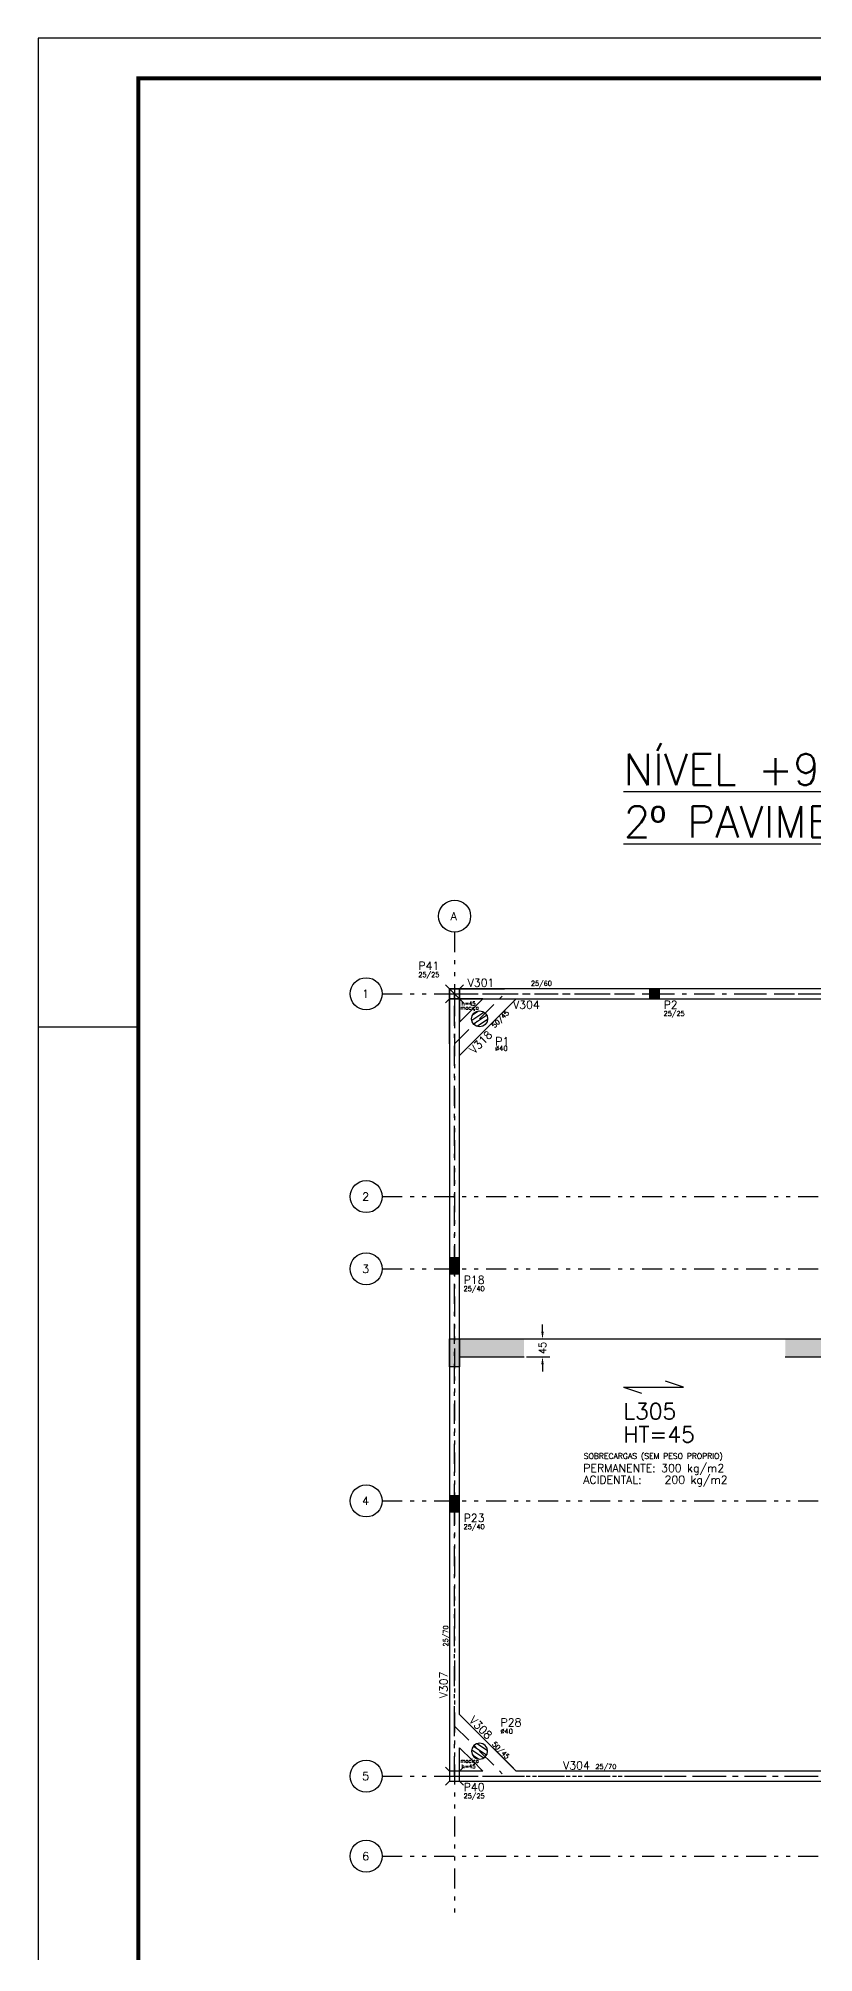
# Model space of a CAD drawing. Extents: x 264 to 383, y 0 to 84.
# Drawn here: x 264.26 to 283.65, y 36.41 to 84.25 of the extents above; entities that cross this region are included whole.
import ezdxf

# ---------------------------------------------------------------- set-up
doc = ezdxf.new("R2010")
doc.units = 0
doc.header["$MEASUREMENT"] = 0
doc.linetypes.add('ESTILO_TQS_0003', pattern=[0.91, 0.5, -0.2, 0.01, -0.2])
doc.linetypes.add('ESTILO_TQS_0004', pattern=[1.12, 0.5, -0.2, 0.01, -0.2, 0.01, -0.2])
doc.layers.get('0').update_dxf_attribs({"linetype": 'CONTINUOUS'})
doc.layers.get('Defpoints').update_dxf_attribs({"linetype": 'CONTINUOUS'})
for name, color, linetype in [('1', 1, 'CONTINUOUS'), ('2', 2, 'CONTINUOUS'), ('3', 3, 'CONTINUOUS'), ('4', 4, 'CONTINUOUS'), ('6', 6, 'CONTINUOUS'), ('7', 7, 'CONTINUOUS'), ('ARQ-FOLHA', 7, 'CONTINUOUS')]:
    doc.layers.add(name, color=color, linetype=linetype)
doc.styles.get("Standard").update_dxf_attribs({"font": 'ROMANS.SHX'})
doc.dimstyles.get("Standard").update_dxf_attribs({"dimtxt": 0.18, "dimasz": 0.18, "dimexe": 0.18, "dimexo": 0.0625, "dimgap": 0.09, "dimtad": 0, "dimdec": 4, "dimzin": 0, "dimdsep": 46, "dimtxsty": 'Standard', "dimcen": 0.09, "dimadec": 0, "dimazin": 0, "dimtfac": 1, "dimtdec": 4, "dimtofl": 0, "dimtmove": 0, "dimatfit": 3, "dimfxl": 1, "dimtolj": 1, "dimtzin": 0, "dimarcsym": 0})

# ---------------------------------------------------------------- blocks, each defined once
blk = doc.blocks.new('fla0')
at = {"layer": 'ARQ-FOLHA'}
for p, q in [((5101.19, 1431.998), (4982.29, 1431.998)), ((4982.29, 1431.998), (4982.29, 1347.898)), ((4982.29, 1407.298), (4984.79, 1407.298))]:
    blk.add_line(p, q, dxfattribs=at)
at = {"layer": 'ARQ-FOLHA', "const_width": 0.1}
blk.add_lwpolyline([(5100.19, 1430.998), (4984.79, 1430.998), (4984.79, 1348.898), (5100.19, 1348.898), (5100.19, 1430.998)], dxfattribs=at)
blk = doc.blocks.new('*D1149')
at = {"layer": '1', "color": 0, "linetype": 'Continuous', "lineweight": -2, "transparency": 16777216}
for p, q in [((276.608, 51.748), (277.048, 51.748)), ((276.868, 51.928), (276.868, 52.108)), ((276.47, 51.298), (277.048, 51.298)), ((276.868, 51.118), (276.868, 50.938))]:
    blk.add_line(p, q, dxfattribs=at)
at = {"layer": '1', "color": 0, "linetype": 'Continuous', "transparency": 16777216}
for points in [[(276.838, 51.928), (276.898, 51.928), (276.868, 51.748)], [(276.838, 51.118), (276.898, 51.118), (276.868, 51.298)]]:
    blk.add_solid(points, dxfattribs=at)
at = {"layer": 'Defpoints', "color": 0, "linetype": 'Continuous', "transparency": 16777216}
for p in [(276.545, 51.748), (276.408, 51.298), (276.868, 51.298)]:
    blk.add_point(p, dxfattribs=at)
at = {"layer": '1', "color": 0, "linetype": 'Continuous', "transparency": 16777216, "insert": (276.868, 51.523), "char_height": 0.18, "attachment_point": 5, "rotation": 90}
blk.add_mtext('\\A1;45', dxfattribs=at)

msp = doc.modelspace()

# ---------------------------------------------------------------- hatches: boundary and pattern name
at = {"layer": '3', "linetype": 'Continuous'}
h = msp.add_hatch(color=8, dxfattribs=at)
h.dxf.hatch_style = 1
h.paths.add_polyline_path([(276.40777, 51.74796), (274.79637, 51.74796), (274.79637, 51.29796), (276.40777, 51.29796)])
h.paths.add_polyline_path([(274.67137, 51.74796), (274.54637, 51.74796), (274.54637, 51.04796), (274.67137, 51.04796)])
h.paths.add_polyline_path([(274.79637, 51.74796), (274.67137, 51.74796), (274.67137, 51.04796), (274.79637, 51.04796)])
h.paths.add_polyline_path([(284.54637, 51.74796), (282.93498, 51.74796), (282.93498, 51.29796), (284.54637, 51.29796)])
h.paths.add_polyline_path([(286.46765, 51.74796), (284.79637, 51.74796), (284.79637, 51.19796), (286.46765, 51.19796)])
h.paths.add_polyline_path([(294.54637, 51.74796), (292.8751, 51.74796), (292.8751, 51.19796), (294.54637, 51.19796)])
h.paths.add_polyline_path([(296.46765, 51.74796), (294.79637, 51.74796), (294.79637, 51.19796), (296.46765, 51.19796)])
h.paths.add_polyline_path([(294.67137, 51.74796), (294.54637, 51.74796), (294.54637, 51.19796), (294.54637, 50.94796), (294.67137, 50.94796)])
h.paths.add_polyline_path([(294.79637, 51.74796), (294.67137, 51.74796), (294.67137, 50.94796), (294.79637, 50.94796)])
h.paths.add_polyline_path([(304.54637, 51.74796), (302.8751, 51.74796), (302.8751, 51.19796), (304.54637, 51.19796)])
h.paths.add_polyline_path([(306.53014, 51.74796), (304.79637, 51.74796), (304.79637, 51.29796), (306.53014, 51.29796)])
h.paths.add_polyline_path([(304.67137, 51.74796), (304.54637, 51.74796), (304.54637, 50.94796), (304.67137, 50.94796)])
h.paths.add_polyline_path([(304.79637, 51.74796), (304.67137, 51.74796), (304.67137, 50.94796), (304.79637, 50.94796)])
h.paths.add_polyline_path([(314.54637, 51.74796), (312.93936, 51.74796), (312.93936, 51.29796), (314.54637, 51.29796)])
h.paths.add_polyline_path([(314.67137, 51.74796), (314.54637, 51.74796), (314.54637, 51.29796), (314.67137, 51.29796)])
h.paths.add_polyline_path([(314.79637, 51.74796), (314.67137, 51.74796), (314.67137, 51.29796), (314.79637, 51.29796)])
h.paths.add_polyline_path([(314.67137, 51.29796), (314.54637, 51.29796), (314.54637, 51.04796), (314.67137, 51.04796)])
h.paths.add_polyline_path([(314.79637, 51.29796), (314.67137, 51.29796), (314.67137, 51.04796), (314.79637, 51.04796)])

# ---------------------------------------------------------------- linework, layer by layer
at = {"linetype": 'Continuous'}
msp.add_line((274.79637, 60.24994), (274.54637, 60.49994), dxfattribs=at)
at = {"layer": '1', "linetype": 'Continuous'}
for p, q in [((274.54637, 60.49994), (274.44637, 60.59994)), ((274.79637, 60.49994), (274.89637, 60.59994)), ((274.54637, 60.24994), (274.44637, 60.14994)), ((274.79637, 60.24994), (274.89637, 60.14994)), ((275.10323, 59.71544), (275.40215, 59.91517)), ((275.1295, 59.85326), (275.26477, 59.94365)), ((275.14515, 59.62318), (275.47135, 59.84114)), ((275.23407, 59.56233), (275.49354, 59.7357)), ((274.54637, 51.74796), (314.79637, 51.74796)), ((274.79637, 51.29796), (276.40777, 51.29796)), ((282.93498, 51.29796), (284.54637, 51.29796)), ((275.23407, 41.63754), (275.49354, 41.46417)), ((275.10323, 41.48443), (275.40215, 41.2847)), ((275.1295, 41.34661), (275.26477, 41.25622)), ((275.14515, 41.57669), (275.47135, 41.35873)), ((274.54637, 40.94994), (274.44637, 41.04994)), ((274.54637, 40.69994), (274.44637, 40.59994)), ((274.79637, 40.94994), (274.89637, 41.04994)), ((274.79637, 40.69994), (274.89637, 40.59994))]:
    msp.add_line(p, q, dxfattribs=at)
msp.add_lwpolyline([(274.54637, 51.74796), (274.79637, 51.74796), (274.79637, 51.04796), (274.54637, 51.04796)], close=True, dxfattribs=at)
for points in [[(274.54637, 60.24994), (274.54637, 60.49994), (274.54637, 60.24994)], [(279.54637, 60.24994), (279.79637, 60.24994), (279.79637, 60.49994)], [(279.54637, 60.24994), (279.79637, 60.49994), (279.54637, 60.49994)], [(279.54637, 60.24994), (279.54637, 60.49994), (279.54637, 60.24994)], [(274.54637, 53.37494), (274.79637, 53.37494), (274.79637, 53.77494)], [(274.54637, 53.37494), (274.79637, 53.77494), (274.54637, 53.77494)], [(274.54637, 53.37494), (274.54637, 53.77494), (274.54637, 53.37494)], [(274.54637, 47.42494), (274.79637, 47.42494), (274.79637, 47.82494)], [(274.54637, 47.42494), (274.79637, 47.82494), (274.54637, 47.82494)], [(274.54637, 47.42494), (274.54637, 47.82494), (274.54637, 47.42494)]]:
    msp.add_solid(points, dxfattribs=at)
at = {"layer": '2', "linetype": 'ESTILO_TQS_0003'}
for p, q in [((274.67137, 60.37494), (279.67137, 60.37494)), ((274.67137, 53.57494), (274.67137, 60.37494)), ((274.67137, 60.37494), (274.67137, 59.12494)), ((274.67137, 60.37494), (275.92137, 60.37494)), ((275.29637, 59.74994), (275.92137, 60.37494)), ((279.67137, 60.37494), (284.67137, 60.37494)), ((274.67137, 59.12494), (275.29637, 59.74994)), ((274.67137, 47.62494), (274.67137, 53.57494)), ((274.67137, 42.07494), (274.67137, 47.62494)), ((274.67137, 40.82494), (274.67137, 42.07494)), ((274.67137, 42.07494), (275.29637, 41.44994)), ((275.29637, 41.44994), (275.92137, 40.82494)), ((274.67137, 40.82494), (275.92137, 40.82494)), ((275.92137, 40.82494), (284.67137, 40.82494))]:
    msp.add_line(p, q, dxfattribs=at)
at = {"layer": '2', "linetype": 'Continuous'}
for p, q in [((274.67137, 60.37494), (274.67137, 60.37494)), ((274.67137, 60.37494), (274.67137, 60.37494)), ((279.67137, 60.37494), (279.67137, 60.37494)), ((275.29637, 59.74994), (275.29637, 59.74994)), ((274.67137, 53.57494), (274.67137, 53.57494)), ((274.67137, 47.62494), (274.67137, 47.62494)), ((275.29637, 41.44994), (275.29637, 41.44994)), ((274.67137, 40.82494), (274.67137, 40.82494))]:
    msp.add_line(p, q, dxfattribs=at)
at = {"layer": '3', "linetype": 'Continuous'}
for p, q in [((275.37918, 60.24994), (274.79637, 60.24994)), ((276.21356, 60.24994), (274.79637, 58.83274)), ((274.79637, 60.24994), (274.79637, 59.66713)), ((274.79637, 59.66713), (275.11453, 59.98529)), ((275.11453, 59.98529), (275.37918, 60.24994)), ((276.14285, 60.17922), (275.6269, 59.66327)), ((274.79637, 42.36713), (274.79637, 47.42494)), ((276.21356, 40.94994), (274.79637, 42.36713)), ((274.79637, 40.94994), (274.79637, 41.53274)), ((274.79637, 41.53274), (275.11453, 41.21458)), ((275.11453, 41.21458), (275.37918, 40.94994)), ((276.14285, 41.02065), (275.6269, 41.5366)), ((275.37918, 40.94994), (274.79637, 40.94994)), ((284.29637, 40.94994), (276.21356, 40.94994))]:
    msp.add_line(p, q, dxfattribs=at)
at = {"layer": '3', "color": 6, "linetype": 'Continuous'}
for p, q in [((278.89156, 50.54078), (280.39156, 50.54078)), ((278.89156, 50.54078), (279.34156, 50.39078)), ((280.39156, 50.54078), (279.94156, 50.69078))]:
    msp.add_line(p, q, dxfattribs=at)
at = {"layer": '3', "linetype": 'Continuous'}
for points in [[(279.54637, 60.49994), (274.79637, 60.49994)], [(274.79637, 60.49994), (275.92137, 60.49994)], [(284.57637, 60.49994), (279.79637, 60.49994)], [(274.54637, 60.24994), (274.54637, 53.77494)], [(274.54637, 59.12494), (274.54637, 60.24994)], [(274.79637, 60.24994), (279.54637, 60.24994)], [(274.79637, 53.77494), (274.79637, 60.24994)], [(279.79637, 60.24994), (284.54637, 60.24994)], [(274.54637, 53.37494), (274.54637, 47.82494)], [(274.79637, 47.82494), (274.79637, 53.37494)], [(274.54637, 47.42494), (274.54637, 42.07494)], [(274.54637, 42.07494), (274.54637, 40.94994)], [(274.79637, 40.69994), (275.92137, 40.69994)], [(275.92137, 40.69994), (284.29637, 40.69994)]]:
    msp.add_lwpolyline(points, dxfattribs=at)
at = {"layer": '4', "linetype": 'ESTILO_TQS_0004'}
for p, q in [((274.67137, 61.91309), (274.67137, 37.25329)), ((272.86066, 60.37494), (317.51216, 60.37494)), ((272.86066, 55.30494), (317.51216, 55.30494)), ((272.86066, 53.49994), (317.51216, 53.49994)), ((272.86066, 47.69994), (317.51216, 47.69994)), ((272.86066, 40.82494), (317.51216, 40.82494)), ((272.86066, 38.82494), (317.51216, 38.82494))]:
    msp.add_line(p, q, dxfattribs=at)
at = {"layer": '4', "linetype": 'Continuous'}
for centre in [(274.67137, 62.31309), (272.46066, 60.37494), (272.46066, 55.30494), (272.46066, 53.49994), (272.46066, 47.69994), (272.46066, 40.82494), (272.46066, 38.82494)]:
    msp.add_circle(centre, 0.4, dxfattribs=at)
at = {"layer": '6', "linetype": 'Continuous'}
for points in [[(274.54637, 60.24994), (274.79637, 60.24994), (274.79637, 60.49994), (274.54637, 60.49994), (274.54637, 60.24994)], [(274.54637, 60.49994), (274.79637, 60.49994), (274.79637, 60.24994), (274.54637, 60.24994), (274.54637, 60.49994)], [(279.54637, 60.24994), (279.79637, 60.24994), (279.79637, 60.49994), (279.54637, 60.49994), (279.54637, 60.24994)], [(275.49637, 59.74994), (275.48115, 59.6734), (275.43779, 59.60851), (275.37291, 59.56516), (275.29637, 59.54994), (275.21983, 59.56516), (275.15495, 59.60851), (275.1116, 59.6734), (275.09637, 59.74994), (275.1116, 59.82647), (275.15495, 59.89136), (275.21983, 59.93471), (275.29637, 59.94994), (275.37291, 59.93471), (275.43779, 59.89136), (275.48115, 59.82647), (275.49637, 59.74994)], [(274.54637, 53.37494), (274.79637, 53.37494), (274.79637, 53.77494), (274.54637, 53.77494), (274.54637, 53.37494)], [(274.54637, 47.42494), (274.79637, 47.42494), (274.79637, 47.82494), (274.54637, 47.82494), (274.54637, 47.42494)], [(275.49637, 41.44994), (275.48115, 41.52647), (275.43779, 41.59136), (275.37291, 41.63471), (275.29637, 41.64994), (275.21983, 41.63471), (275.15495, 41.59136), (275.1116, 41.52647), (275.09637, 41.44994), (275.1116, 41.3734), (275.15495, 41.30851), (275.21983, 41.26516), (275.29637, 41.24994), (275.37291, 41.26516), (275.43779, 41.30851), (275.48115, 41.3734), (275.49637, 41.44994)], [(274.54637, 40.69994), (274.79637, 40.69994), (274.79637, 40.94994), (274.54637, 40.94994), (274.54637, 40.69994)]]:
    msp.add_lwpolyline(points, dxfattribs=at)

# ---------------------------------------------------------------- block references
msp.add_blockref('fla0', (-4718.02736, -1347.74859))

# ---------------------------------------------------------------- texts
at = {"layer": '3', "color": 6, "linetype": 'Continuous'}
for s, p in [('L305', (278.89156, 49.74078)), ('HT=45', (278.89156, 49.16369))]:
    msp.add_text(s, height=0.4, dxfattribs=at).set_placement(p)
at = {"layer": '3', "linetype": 'Continuous'}
for s, height, p in [('SOBRECARGAS (SEM PESO PROPRIO)', 0.14, (277.90022, 48.75327)), ('ACIDENTAL:   200 kg/m2', 0.2, (277.88783, 48.13036)), ('PERMANENTE: 300 kg/m2', 0.2, (277.88783, 48.42179))]:
    msp.add_text(s, height=height, dxfattribs=at).set_placement(p)
at = {"layer": '4', "linetype": 'Continuous'}
for s, p in [('A', (274.57137, 62.21309)), ('1', (272.36066, 60.27494)), ('2', (272.36066, 55.20494)), ('3', (272.36066, 53.39994)), ('4', (272.36066, 47.59994)), ('5', (272.36066, 40.72494)), ('6', (272.36066, 38.72494))]:
    msp.add_text(s, height=0.2, dxfattribs=at).set_placement(p)
at = {"layer": '4', "linetype": 'Continuous', "insert": (278.8957, 66.37218), "char_height": 0.7845143, "attachment_point": 1}
msp.add_mtext_dynamic_manual_height_columns('{\\LNÍVEL +920.4\\P2º PAVIMENTO}', width=29.275656, gutter_width=3.92257, heights=[0], dxfattribs=at)
at = {"layer": '6', "linetype": 'Continuous'}
for s, p in [('P41', (273.76427, 60.97303)), ('V301', (274.99637, 60.54994)), ('P2', (279.89637, 59.99994)), ('P18', (274.89637, 53.12494)), ('P23', (274.89637, 47.17494)), ('P28', (275.8183, 42.06688)), ('V304', (277.38312, 40.9923)), ('P40', (274.89637, 40.44994))]:
    msp.add_text(s, height=0.2, dxfattribs=at).set_placement(p)
for s, rotation, p in [('V304', 360, (276.13072, 59.99994)), ('V318', 45, (275.16002, 58.85725)), ('P1', 360, (275.68554, 59.08556)), ('V307', 90, (274.49637, 42.76878)), ('V308', 315, (275.0186, 42.2012))]:
    msp.add_text(s, height=0.2, rotation=rotation, dxfattribs=at).set_placement(p)
at = {"layer": '7', "linetype": 'Continuous'}
for s, height, p in [('25/25', 0.12, (273.76427, 60.79303)), ('25/25', 0.12, (279.89637, 59.81994)), ('25/40', 0.12, (274.89637, 52.94494)), ('25/40', 0.12, (274.89637, 46.99494)), ('%%c40', 0.12, (275.8183, 41.88688)), ('maciça', 0.096, (274.81647, 41.1573)), ('25/70', 0.12, (278.1899, 41.00372)), ('h=45', 0.096, (274.84599, 41.02083)), ('25/25', 0.12, (274.89637, 40.26994))]:
    msp.add_text(s, height=height, dxfattribs=at).set_placement(p)
for s, height, rotation, p in [('25/60', 0.12, 360, (276.57859, 60.57406)), ('maciça', 0.096, 360, (274.81647, 59.97857)), ('h=45', 0.096, 360, (274.84599, 60.08304)), ('50/45', 0.12, 45, (275.67215, 59.51284)), ('%%c40', 0.12, 360, (275.68554, 58.94905)), ('25/70', 0.12, 90, (274.50557, 44.06441)), ('50/45', 0.12, 315, (275.59942, 41.6143))]:
    msp.add_text(s, height=height, rotation=rotation, dxfattribs=at).set_placement(p)

# ---------------------------------------------------------------- dimensions: what is measured, and where the dimension line sits
at = {"layer": '1', "linetype": 'Continuous'}
dim = msp.add_linear_dim(base=(276.86781, 51.29796), p1=(276.54512, 51.74796), p2=(276.40777, 51.29796), angle=90, text='45', dimstyle='Standard', dxfattribs=at)
dim.commit()
dim.dimension.update_dxf_attribs({"geometry": '*D1149', "text_midpoint": (276.86781, 51.52296), "dimtype": 160})

doc.saveas('drawing.dxf')
